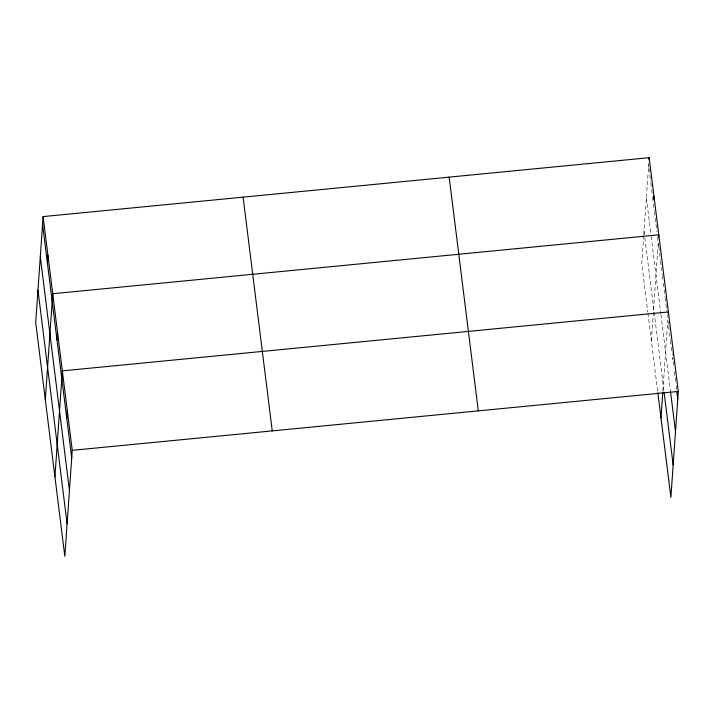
<?xml version="1.0" encoding="UTF-8"?>
<svg xmlns="http://www.w3.org/2000/svg" width="714" height="714" viewBox="0 0 714 714"><rect width="100%" height="100%" fill="white"/><g stroke="black" fill="none" stroke-linecap="round" stroke-linejoin="round"><path stroke-width="0.54" stroke-dasharray="3.57 2.68" d="M643.725 235.558L641.752 263.671L647.794 312.152M643.796 234.478L648.785 163.176M651.373 340.801L658.246 242.501M662.878 390.906L667.777 320.72M672.963 357.178L672.811 359.374L672.534 357.17M648.624 165.371L648.901 167.576M649.044 168.674L649.731 174.189M649.865 175.287L650.686 181.9M650.829 182.998L651.516 188.514M651.65 189.612L652.471 196.225M652.614 197.323L653.301 202.838M653.435 203.936L654.256 210.55M654.399 211.647L655.086 217.163M655.22 218.261L656.871 231.488M657.558 236.994L658.656 245.812M658.79 246.91L660.441 260.137M660.575 261.235L662.226 274.462M662.36 275.559L663.047 281.075M663.324 283.279L664.011 288.786M664.145 289.884L664.975 296.497M665.109 297.604L665.796 303.111M665.93 304.209L666.76 310.822M667.304 315.231L667.581 317.435M667.992 320.747L668.545 325.156M668.679 326.262L669.375 331.778M669.509 332.885L670.33 339.507M670.473 340.614L671.16 346.129M671.294 347.236L671.981 352.752M673.088 361.579L673.775 367.103M674.319 371.521L675.56 381.454M676.113 385.863L676.524 389.175M646.357 197.814L650.891 234.174M651.168 236.379L660.78 313.508M660.923 314.615L670.544 391.816M644.019 231.229L644.706 236.745M644.849 237.842L663.94 391.022M647.937 313.259L657.683 391.495"/><path stroke-width="1.07" d="M43.108 216.592L35.7 322.567L64.831 556.313L72.248 450.329L43.108 216.592L649.169 157.687L678.3 391.433L670.892 497.408L657.826 392.593M47.383 262.841L47.918 255.157M45.312 399.706L52.729 293.722L658.781 234.826L658.629 237.021M56.995 339.971L57.531 332.296M54.924 476.836L62.341 370.861L668.393 311.956L668.242 314.151M66.759 418.279L67.294 410.595M649.008 159.882L649.169 157.687M653.738 199.545L653.97 196.261M660.986 417.94L662.797 391.986M673.115 354.983L673.347 351.69M72.248 450.329L678.3 391.433M676.801 391.388L677.764 399.108M670.544 391.816L675.498 431.551M664.074 392.12L673.159 464.975M449.168 177.126L478.3 410.871M243.108 197.153L272.239 430.89M42.572 224.276L71.703 458.013M40.305 256.71L69.436 490.447M37.967 290.134L67.098 523.871"/></g></svg>
